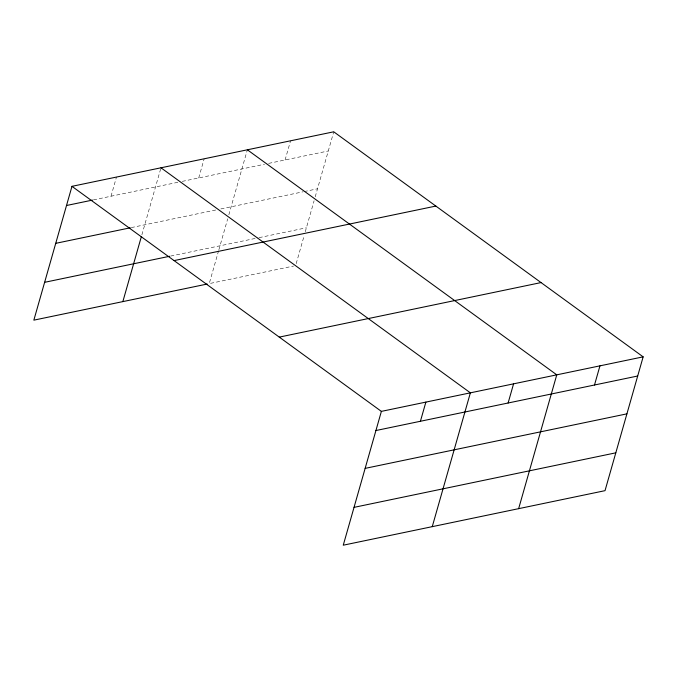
<?xml version="1.0" encoding="UTF-8"?>
<svg xmlns="http://www.w3.org/2000/svg" width="677" height="677" viewBox="0 0 677 677"><rect width="100%" height="100%" fill="white"/><g stroke="black" fill="none" stroke-linecap="round" stroke-linejoin="round"><path stroke-width="0.51" stroke-dasharray="3.38 2.54" d="M111.011 196.228L116.469 177.061M141.891 234.792L160.974 167.794M198.708 177.958L204.166 158.799M218.595 250.761L209.235 283.621L293.564 266.053M218.883 249.762L227.7 218.798M228.843 214.795L247.359 149.795M285.093 159.967L290.551 140.799M296.188 263.632L304.134 235.757M305.268 231.771L314.086 200.798M315.228 196.804L333.744 131.803M93.418 199.893L178.136 182.248M182.248 181.385L264.521 164.249M268.634 163.394L328.286 150.971M131.279 227.599L216.725 209.802M220.837 208.939L303.11 191.803M304.134 191.591L317.505 188.807M170.655 256.067L258.064 237.855M259.096 237.644L306.402 227.785"/><path stroke-width="1.02" d="M643.15 356.847L381.379 411.379L343.256 545.197L605.026 490.664L643.15 356.847L333.744 131.803L71.974 186.336L33.85 320.153L207.179 284.044M122.85 301.612L141.315 236.789M420.417 421.272L425.875 402.104M432.256 526.655L470.38 392.838L160.974 167.794M508.114 403.001L513.572 383.834M518.641 508.664L556.765 374.838L247.359 149.795M594.499 385.01L599.957 365.842M66.507 205.503L92.385 200.113M55.734 243.339L130.246 227.81M44.631 282.317L169.622 256.278M174.074 260.594L435.844 206.07M279.271 337.112L541.05 282.58M375.921 430.538L637.692 376.006M365.14 468.374L626.91 413.85M354.037 507.361L615.808 452.828M71.974 186.336L381.379 411.379"/></g></svg>
